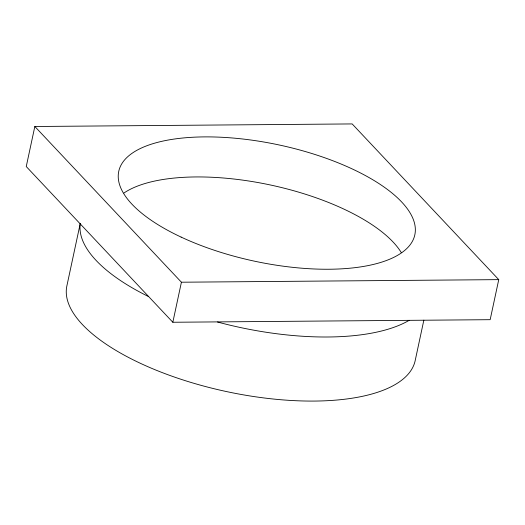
<?xml version="1.0" encoding="UTF-8"?>
<svg xmlns="http://www.w3.org/2000/svg" width="525" height="525" viewBox="0 0 525 525"><rect width="100%" height="100%" fill="white"/><g stroke="black" fill="none" stroke-linecap="round" stroke-linejoin="round"><path stroke-width="0.79" d="M34.834 126.499L26.25 166.55L172.83 322.258L490.166 319.686L498.75 279.635L352.17 123.926L34.834 126.499L181.414 282.214L498.75 279.635M80.2 223.729L66.983 285.403A178.119 69.884 12.1 0 0 225.173 391.283A178.119 69.884 12.1 0 0 415.091 361.029L423.846 320.178M172.83 322.258L181.414 282.214M123.992 192.99A151.403 59.397 12.1 0 1 270.946 185.102A151.403 59.397 12.1 0 1 401.33 252.663M409.159 320.329A178.119 69.884 12.1 0 1 217.507 322.009M148.555 296.566A178.119 69.884 12.1 0 1 80.292 223.558M181.145 237.103A151.403 59.397 12.1 0 0 414.737 235.213A151.403 59.397 12.1 0 0 204.501 136.894A151.403 59.397 12.1 0 0 181.145 237.103"/></g></svg>
